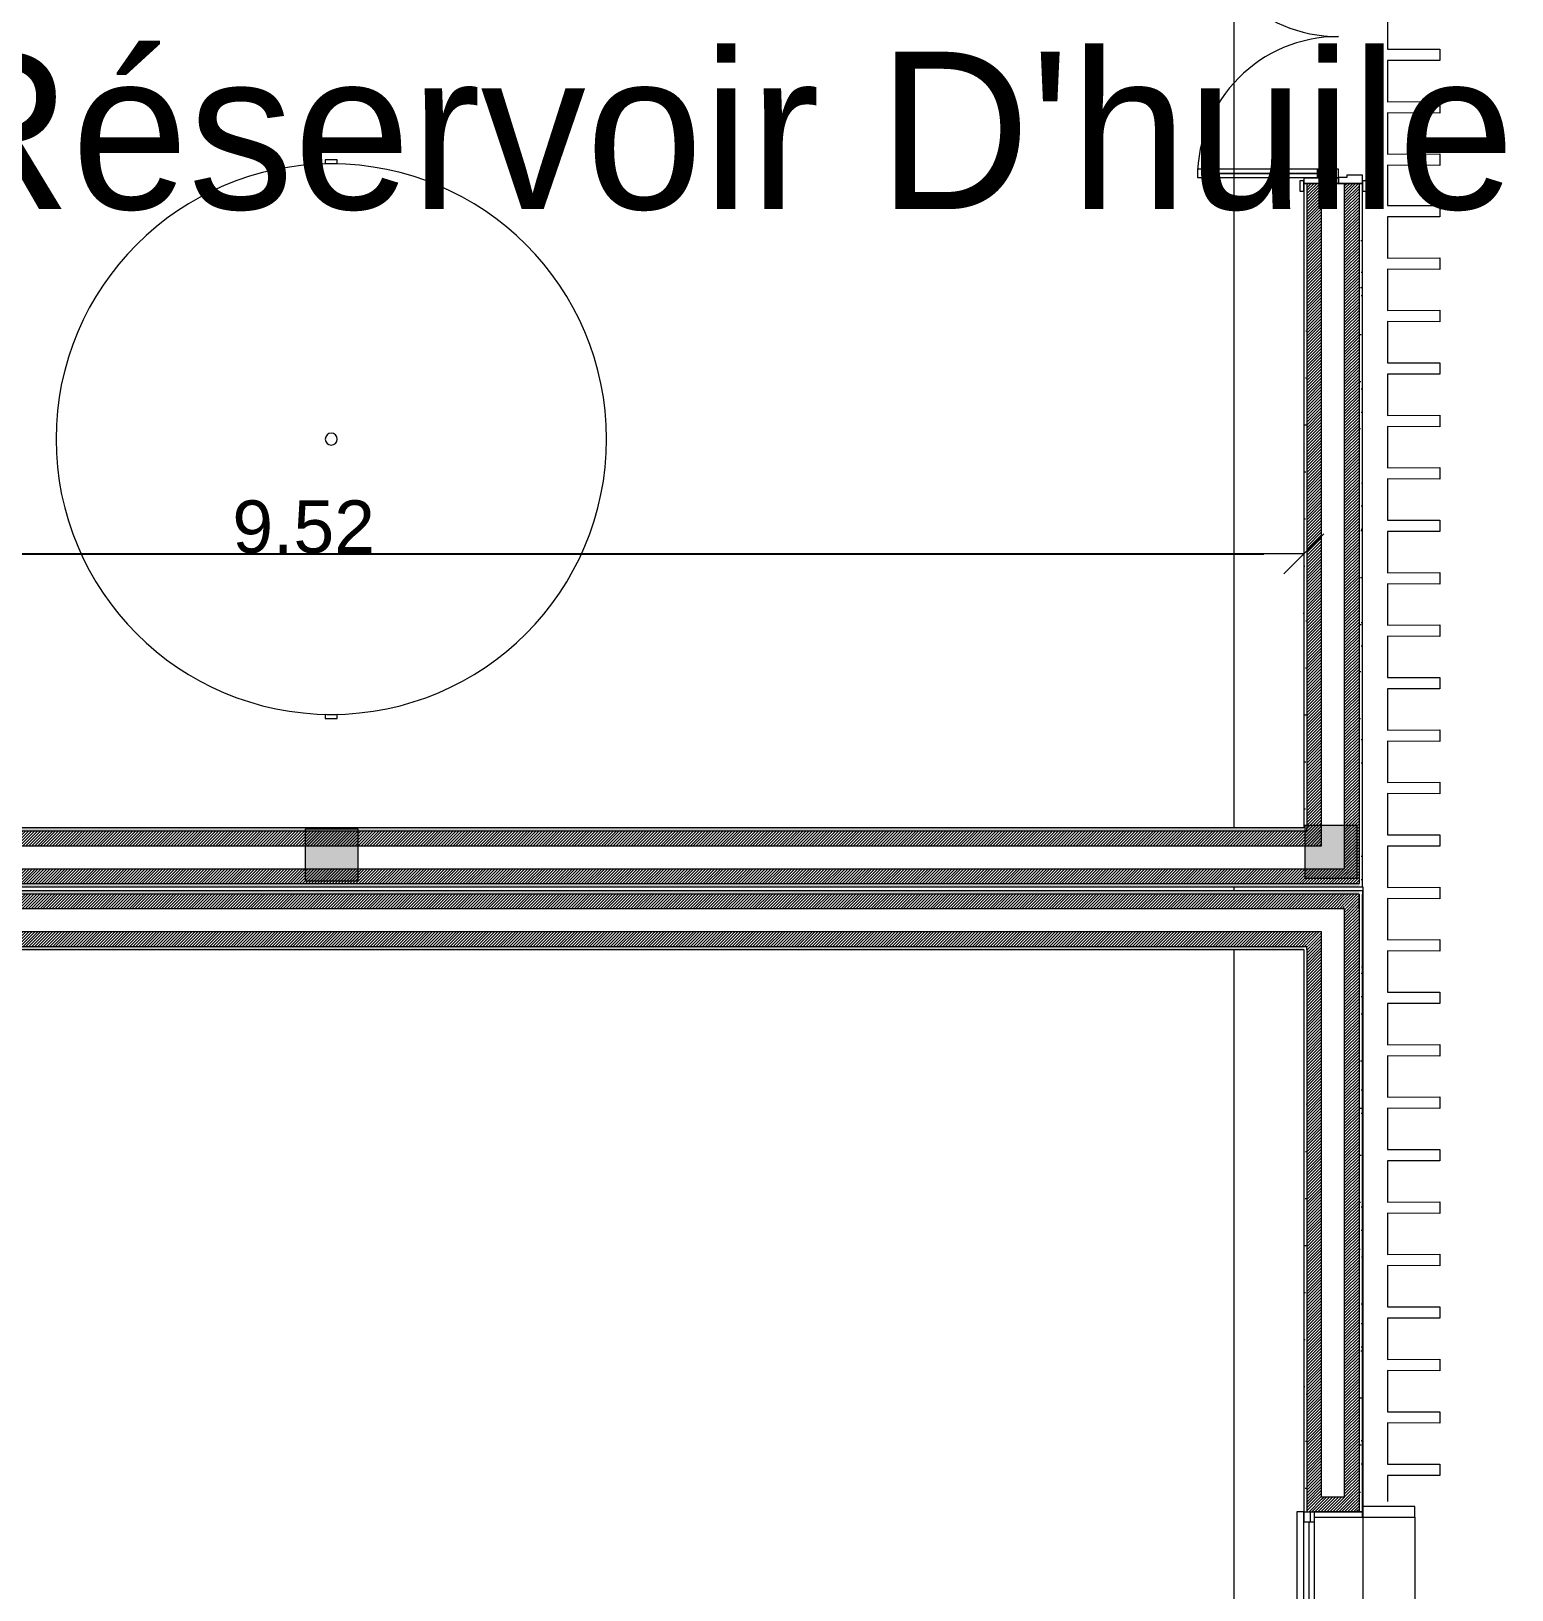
# Model space of a CAD drawing. Header units: millimetres. Extents: x -284281 to 1648660, y -821378 to -151356.
# Drawn here: x -237101 to -230042, y -234747 to -227318 of the extents above; entities that cross this region are included whole.
import ezdxf

# ---------------------------------------------------------------- set-up
doc = ezdxf.new("R2010")
doc.units = ezdxf.units.MM
doc.header["$MEASUREMENT"] = 0
doc.set_wipeout_variables(frame=1)
doc.linetypes.add('Traits', pattern=[282.222223, 141.111112, -141.111112])
doc.linetypes.add('Wipeout_Contour', pattern=[1000, 0, -1000])
doc.layers.get('Defpoints').update_dxf_attribs({"color": 250})
for name, color, linetype in [('Cotations - 1_100', 7, 'Continuous'), ('Fenêtres ARCHICAD', 7, 'Continuous'), ('Hachure', 7, 'Continuous'), ('Nouveau_0', 7, 'Continuous'), ('Nouveau_Co-Structure', 7, 'Continuous'), ('Portes ARCHICAD', 7, 'Continuous'), ('Sols_ Dalles', 7, 'Continuous')]:
    doc.layers.add(name, color=color, linetype=linetype)
doc.styles.add('STYLE_GENERE_1', font='AGENCYR.TTF')
doc.styles.add('STYLE_GENERE_2', font='arial.ttf')
doc.dimstyles.new('STYLE_GENERE__1', dxfattribs={"dimtxt": 250, "dimasz": 190, "dimexe": 0.18, "dimexo": 0.0625, "dimgap": 0, "dimtad": 1, "dimtih": 1, "dimtoh": 1, "dimlfac": 0.001, "dimzin": 0, "dimdsep": 46, "dimtxsty": 'STYLE_GENERE_2', "dimblk": 'ARROWHEAD_6', "dimblk1": 'ARROWHEAD_6', "dimblk2": 'ARROWHEAD_6', "dimcen": 0.09, "dimse1": 1, "dimse2": 1, "dimclrd": 7, "dimclre": 7, "dimclrt": 7, "dimazin": 0, "dimtfac": 1, "dimtdec": 4, "dimtmove": 0, "dimatfit": 3, "dimfxl": 1, "dimtolj": 1, "dimtzin": 0, "dimarcsym": 0})
pattern_1 = [(45, (0, 175), (-55.68466, 55.68466), [0, -52.5, 0, -78.75]), (110, (175, 175), (74.000794, 26.934086), [0, -38.5, 0, -66.5])]
pattern_2 = [(45, (0, 0), (-7.0710678, 7.0710678), [])]

# ---------------------------------------------------------------- blocks, each defined once
blk = doc.blocks.new('Mur_9_1', base_point=(195375, -231395.6))
at = {"color": 254, "linetype": 'Wipeout_Contour', "lineweight": 0, "ltscale": 907382.488024}
blk.add_wipeout([(195095, -231115.6), (195110, -231130.6), (195110, -231115.6)], dxfattribs=at)
at = {"color": 254, "linetype": 'Wipeout_Contour', "lineweight": 0, "ltscale": 908502.800327}
blk.add_wipeout([(195360, -231380.6), (195375, -231395.6), (195375, -231380.6)], dxfattribs=at)
at = {"linetype": 'Continuous', "lineweight": 5, "true_color": 0x5f5f5f}
h = blk.add_hatch(dxfattribs=at)
h.set_pattern_fill('ENDUIT_0001', color=251, style=0, pattern_type=2)
h.set_pattern_definition(pattern_1)
h.paths.add_polyline_path([(195095, -231115.6), (195110, -231130.6), (195110, -231115.6)])
h = blk.add_hatch(dxfattribs=at)
h.set_pattern_fill('ENDUIT_0001', color=251, style=0, pattern_type=2)
h.set_pattern_definition(pattern_1)
h.paths.add_polyline_path([(195360, -231380.6), (195375, -231395.6), (195375, -231380.6)])
at = {"color": 254, "linetype": 'Wipeout_Contour', "lineweight": 0, "ltscale": 908319.8593}
blk.add_wipeout([(195290, -231310.6), (195360, -231380.6), (195360, -231310.6)], dxfattribs=at)
at = {"linetype": 'Continuous', "lineweight": 5, "true_color": 0x5f5f5f}
h = blk.add_hatch(dxfattribs=at)
h.set_pattern_fill('BRIQUES_TERRE_CUITE__INT_97', color=251, style=0, pattern_type=2)
h.set_pattern_definition(pattern_2)
h.paths.add_polyline_path([(195290, -231310.6), (195360, -231380.6), (195360, -231310.6)])
at = {"color": 254, "linetype": 'Wipeout_Contour', "lineweight": 0, "ltscale": 907936.999642}
blk.add_wipeout([(195180, -231200.6), (195290, -231310.6), (195290, -231200.6)], dxfattribs=at)
at = {"color": 254, "linetype": 'Wipeout_Contour', "lineweight": 0, "ltscale": 1198553.243984387}
blk.add_wipeout([(185311, -231395.6), (195360, -231395.6), (195360, -231380.6), (185311, -231380.6)], dxfattribs=at)
at = {"linetype": 'Continuous', "lineweight": 5, "true_color": 0x5f5f5f}
h = blk.add_hatch(dxfattribs=at)
h.set_pattern_fill('ENDUIT_0001', color=251, style=0, pattern_type=2)
h.set_pattern_definition(pattern_1)
h.paths.add_polyline_path([(185311, -231395.6), (195360, -231395.6), (195360, -231380.6), (185311, -231380.6)])
at = {"color": 254, "linetype": 'Wipeout_Contour', "lineweight": 0, "ltscale": 907558.889713}
blk.add_wipeout([(195110, -231130.6), (195180, -231200.6), (195180, -231130.6)], dxfattribs=at)
at = {"linetype": 'Continuous', "lineweight": 5, "true_color": 0x5f5f5f}
h = blk.add_hatch(dxfattribs=at)
h.set_pattern_fill('BRIQUES_TERRE_CUITE__INT_97', color=251, style=0, pattern_type=2)
h.set_pattern_definition(pattern_2)
h.paths.add_polyline_path([(195110, -231130.6), (195180, -231200.6), (195180, -231130.6)])
at = {"color": 254, "linetype": 'Wipeout_Contour', "lineweight": 0, "ltscale": 1198419.177412079}
blk.add_wipeout([(185381, -231380.6), (195290, -231380.6), (195290, -231310.6), (185381, -231310.6)], dxfattribs=at)
at = {"color": 254, "linetype": 'Wipeout_Contour', "lineweight": 0, "ltscale": 908505.993697}
blk.add_wipeout([(195360, -231395.6), (195375, -231395.6), (195360, -231380.6)], dxfattribs=at)
at = {"linetype": 'Continuous', "lineweight": 5, "true_color": 0x5f5f5f}
h = blk.add_hatch(dxfattribs=at)
h.set_pattern_fill('BRIQUES_TERRE_CUITE__INT_97', color=251, style=0, pattern_type=2)
h.set_pattern_definition(pattern_2)
h.paths.add_polyline_path([(185381, -231380.6), (195290, -231380.6), (195290, -231310.6), (185381, -231310.6)])
h = blk.add_hatch(dxfattribs=at)
h.set_pattern_fill('ENDUIT_0001', color=251, style=0, pattern_type=2)
h.set_pattern_definition(pattern_1)
h.paths.add_polyline_path([(195360, -231395.6), (195375, -231395.6), (195360, -231380.6)])
at = {"color": 7, "linetype": 'Continuous', "lineweight": 5}
blk.add_line((185311, -231380.6), (185381, -231380.6), dxfattribs=at)
at = {"color": 254, "linetype": 'Wipeout_Contour', "lineweight": 0, "ltscale": 1197724.459748698}
blk.add_wipeout([(195095, -231115.6), (185576, -231115.6), (185576, -231130.6), (195095, -231130.6)], dxfattribs=at)
at = {"linetype": 'Continuous', "lineweight": 5, "true_color": 0x5f5f5f}
h = blk.add_hatch(dxfattribs=at)
h.set_pattern_fill('ENDUIT_0001', color=251, style=0, pattern_type=2)
h.set_pattern_definition(pattern_1)
h.paths.add_polyline_path([(195095, -231115.6), (185576, -231115.6), (185576, -231130.6), (195095, -231130.6)])
at = {"color": 254, "linetype": 'Wipeout_Contour', "lineweight": 0, "ltscale": 1198136.900638282}
blk.add_wipeout([(185491, -231310.6), (195180, -231310.6), (195180, -231200.6), (185491, -231200.6)], dxfattribs=at)
at = {"color": 254, "linetype": 'Wipeout_Contour', "lineweight": 0, "ltscale": 908329.596262}
blk.add_wipeout([(195290, -231380.6), (195360, -231380.6), (195290, -231310.6)], dxfattribs=at)
at = {"linetype": 'Continuous', "lineweight": 5, "true_color": 0x5f5f5f}
h = blk.add_hatch(dxfattribs=at)
h.set_pattern_fill('BRIQUES_TERRE_CUITE__INT_97', color=251, style=0, pattern_type=2)
h.set_pattern_definition(pattern_2)
h.paths.add_polyline_path([(195290, -231380.6), (195360, -231380.6), (195290, -231310.6)])
at = {"color": 7, "linetype": 'Continuous', "lineweight": 5}
for p, q in [((185381, -231310.6), (185491, -231310.6)), ((195360, -231380.6), (195360, -231310.6)), ((185381, -231380.6), (195290, -231380.6)), ((195290, -231380.6), (195360, -231380.6))]:
    blk.add_line(p, q, dxfattribs=at)
at = {"color": 7, "linetype": 'Continuous', "lineweight": 5, "flags": 128}
for points in [[(185311, -231395.6), (195375, -231395.6)], [(195375, -231395.6), (195375, -231380.6)]]:
    blk.add_lwpolyline(points, dxfattribs=at)
at = {"color": 254, "linetype": 'Wipeout_Contour', "lineweight": 0, "ltscale": 907385.683584}
blk.add_wipeout([(195095, -231130.6), (195110, -231130.6), (195095, -231115.6)], dxfattribs=at)
at = {"linetype": 'Continuous', "lineweight": 5, "true_color": 0x5f5f5f}
h = blk.add_hatch(dxfattribs=at)
h.set_pattern_fill('ENDUIT_0001', color=251, style=0, pattern_type=2)
h.set_pattern_definition(pattern_1)
h.paths.add_polyline_path([(195095, -231130.6), (195110, -231130.6), (195095, -231115.6)])
at = {"color": 254, "linetype": 'Wipeout_Contour', "lineweight": 0, "ltscale": 907951.500803}
blk.add_wipeout([(195180, -231310.6), (195290, -231310.6), (195180, -231200.6)], dxfattribs=at)
at = {"color": 7, "linetype": 'Continuous', "lineweight": 5}
for p, q in [((195290, -231310.6), (195290, -231200.6)), ((185491, -231310.6), (195180, -231310.6)), ((195180, -231310.6), (195290, -231310.6))]:
    blk.add_line(p, q, dxfattribs=at)
at = {"color": 254, "linetype": 'Wipeout_Contour', "lineweight": 0, "ltscale": 1197856.269206819}
blk.add_wipeout([(195110, -231130.6), (185561, -231130.6), (185561, -231200.6), (195110, -231200.6)], dxfattribs=at)
at = {"linetype": 'Continuous', "lineweight": 5, "true_color": 0x5f5f5f}
h = blk.add_hatch(dxfattribs=at)
h.set_pattern_fill('BRIQUES_TERRE_CUITE__INT_97', color=251, style=0, pattern_type=2)
h.set_pattern_definition(pattern_2)
h.paths.add_polyline_path([(195110, -231130.6), (185561, -231130.6), (185561, -231200.6), (195110, -231200.6)])
at = {"color": 7, "linetype": 'Continuous', "lineweight": 5}
for p, q in [((185561, -231130.6), (185576, -231130.6)), ((185491, -231200.6), (185561, -231200.6))]:
    blk.add_line(p, q, dxfattribs=at)
at = {"color": 254, "linetype": 'Wipeout_Contour', "lineweight": 0, "ltscale": 907568.633648}
blk.add_wipeout([(195110, -231200.6), (195180, -231200.6), (195110, -231130.6)], dxfattribs=at)
at = {"linetype": 'Continuous', "lineweight": 5, "true_color": 0x5f5f5f}
h = blk.add_hatch(dxfattribs=at)
h.set_pattern_fill('BRIQUES_TERRE_CUITE__INT_97', color=251, style=0, pattern_type=2)
h.set_pattern_definition(pattern_2)
h.paths.add_polyline_path([(195110, -231200.6), (195180, -231200.6), (195110, -231130.6)])
at = {"color": 7, "linetype": 'Continuous', "lineweight": 5}
for p, q in [((195110, -231130.6), (185576, -231130.6)), ((195110, -231130.6), (195110, -231115.6)), ((195180, -231200.6), (195180, -231130.6)), ((185561, -231200.6), (195110, -231200.6)), ((195110, -231200.6), (195180, -231200.6))]:
    blk.add_line(p, q, dxfattribs=at)
at = {"color": 7, "linetype": 'Continuous', "lineweight": 5, "flags": 128}
blk.add_lwpolyline([(195095, -231115.6), (185576, -231115.6)], dxfattribs=at)
blk = doc.blocks.new('Mur_11_1', base_point=(162860.7, -231415.6))
at = {"color": 254, "linetype": 'Wipeout_Contour', "lineweight": 0, "ltscale": 908595.255924}
blk.add_wipeout([(195360, -231430.6), (195375, -231430.6), (195375, -231415.6)], dxfattribs=at)
at = {"color": 254, "linetype": 'Wipeout_Contour', "lineweight": 0, "ltscale": 908690.590684}
blk.add_wipeout([(195095, -231695.6), (195110, -231695.6), (195110, -231680.6)], dxfattribs=at)
at = {"linetype": 'Continuous', "lineweight": 5, "true_color": 0x5f5f5f}
h = blk.add_hatch(dxfattribs=at)
h.set_pattern_fill('ENDUIT_0001', color=251, style=0, pattern_type=2)
h.set_pattern_definition(pattern_1)
h.paths.add_polyline_path([(195360, -231430.6), (195375, -231430.6), (195375, -231415.6)])
h = blk.add_hatch(dxfattribs=at)
h.set_pattern_fill('ENDUIT_0001', color=251, style=0, pattern_type=2)
h.set_pattern_definition(pattern_1)
h.paths.add_polyline_path([(195095, -231695.6), (195110, -231695.6), (195110, -231680.6)])
at = {"color": 254, "linetype": 'Wipeout_Contour', "lineweight": 0, "ltscale": 908649.212438}
blk.add_wipeout([(195290, -231500.6), (195360, -231500.6), (195360, -231430.6)], dxfattribs=at)
at = {"linetype": 'Continuous', "lineweight": 5, "true_color": 0x5f5f5f}
h = blk.add_hatch(dxfattribs=at)
h.set_pattern_fill('BRIQUES_TERRE_CUITE__INT_97', color=251, style=0, pattern_type=2)
h.set_pattern_definition(pattern_2)
h.paths.add_polyline_path([(195290, -231500.6), (195360, -231500.6), (195360, -231430.6)])
at = {"color": 254, "linetype": 'Wipeout_Contour', "lineweight": 0, "ltscale": 908573.998967}
blk.add_wipeout([(195360, -231415.6), (195360, -231430.6), (195375, -231415.6)], dxfattribs=at)
at = {"color": 254, "linetype": 'Wipeout_Contour', "lineweight": 0, "ltscale": 908709.70357}
blk.add_wipeout([(195180, -231610.6), (195290, -231610.6), (195290, -231500.6)], dxfattribs=at)
at = {"linetype": 'Continuous', "lineweight": 5, "true_color": 0x5f5f5f}
h = blk.add_hatch(dxfattribs=at)
h.set_pattern_fill('ENDUIT_0001', color=251, style=0, pattern_type=2)
h.set_pattern_definition(pattern_1)
h.paths.add_polyline_path([(195360, -231415.6), (195360, -231430.6), (195375, -231415.6)])
at = {"color": 254, "linetype": 'Wipeout_Contour', "lineweight": 0, "ltscale": 908713.965367}
blk.add_wipeout([(195110, -231680.6), (195180, -231680.6), (195180, -231610.6)], dxfattribs=at)
at = {"linetype": 'Continuous', "lineweight": 5, "true_color": 0x5f5f5f}
h = blk.add_hatch(dxfattribs=at)
h.set_pattern_fill('BRIQUES_TERRE_CUITE__INT_97', color=251, style=0, pattern_type=2)
h.set_pattern_definition(pattern_2)
h.paths.add_polyline_path([(195110, -231680.6), (195180, -231680.6), (195180, -231610.6)])
at = {"color": 254, "linetype": 'Wipeout_Contour', "lineweight": 0, "ltscale": 1188458.372454148}
blk.add_wipeout([(177034.7, -231430.6), (195360, -231430.6), (195360, -231415.6), (177034.7, -231415.6)], dxfattribs=at)
at = {"linetype": 'Continuous', "lineweight": 5, "true_color": 0x5f5f5f}
h = blk.add_hatch(dxfattribs=at)
h.set_pattern_fill('ENDUIT_0001', color=251, style=0, pattern_type=2)
h.set_pattern_definition(pattern_1)
h.paths.add_polyline_path([(177034.7, -231430.6), (195360, -231430.6), (195360, -231415.6), (177034.7, -231415.6)])
at = {"color": 254, "linetype": 'Wipeout_Contour', "lineweight": 0, "ltscale": 908669.334207}
blk.add_wipeout([(195095, -231695.6), (195110, -231680.6), (195095, -231680.6)], dxfattribs=at)
at = {"linetype": 'Continuous', "lineweight": 5, "true_color": 0x5f5f5f}
h = blk.add_hatch(dxfattribs=at)
h.set_pattern_fill('ENDUIT_0001', color=251, style=0, pattern_type=2)
h.set_pattern_definition(pattern_1)
h.paths.add_polyline_path([(195095, -231695.6), (195110, -231680.6), (195095, -231680.6)])
at = {"color": 254, "linetype": 'Wipeout_Contour', "lineweight": 0, "ltscale": 908550.451192}
blk.add_wipeout([(195290, -231500.6), (195360, -231430.6), (195290, -231430.6)], dxfattribs=at)
at = {"linetype": 'Continuous', "lineweight": 5, "true_color": 0x5f5f5f}
h = blk.add_hatch(dxfattribs=at)
h.set_pattern_fill('BRIQUES_TERRE_CUITE__INT_97', color=251, style=0, pattern_type=2)
h.set_pattern_definition(pattern_2)
h.paths.add_polyline_path([(195290, -231500.6), (195360, -231430.6), (195290, -231430.6)])
at = {"color": 7, "linetype": 'Continuous', "lineweight": 5}
blk.add_line((195360, -231500.6), (195360, -231430.6), dxfattribs=at)
at = {"color": 7, "linetype": 'Continuous', "lineweight": 5, "flags": 128}
blk.add_lwpolyline([(195375, -231415.6), (195375, -231430.6)], dxfattribs=at)
at = {"color": 254, "linetype": 'Wipeout_Contour', "lineweight": 0, "ltscale": 1188942.985097894}
blk.add_wipeout([(177034.7, -231680.6), (177034.7, -231695.6), (195095, -231695.6), (195095, -231680.6)], dxfattribs=at)
at = {"linetype": 'Continuous', "lineweight": 5, "true_color": 0x5f5f5f}
h = blk.add_hatch(dxfattribs=at)
h.set_pattern_fill('ENDUIT_0001', color=251, style=0, pattern_type=2)
h.set_pattern_definition(pattern_1)
h.paths.add_polyline_path([(177034.7, -231680.6), (177034.7, -231695.6), (195095, -231695.6), (195095, -231680.6)])
at = {"color": 254, "linetype": 'Wipeout_Contour', "lineweight": 0, "ltscale": 1188500.554110711}
blk.add_wipeout([(177034.7, -231500.6), (195290, -231500.6), (195290, -231430.6), (177034.7, -231430.6)], dxfattribs=at)
at = {"linetype": 'Continuous', "lineweight": 5, "true_color": 0x5f5f5f}
h = blk.add_hatch(dxfattribs=at)
h.set_pattern_fill('BRIQUES_TERRE_CUITE__INT_97', color=251, style=0, pattern_type=2)
h.set_pattern_definition(pattern_2)
h.paths.add_polyline_path([(177034.7, -231500.6), (195290, -231500.6), (195290, -231430.6), (177034.7, -231430.6)])
at = {"color": 7, "linetype": 'Continuous', "lineweight": 5}
for p, q in [((195290, -231430.6), (177034.7, -231430.6)), ((195360, -231430.6), (195290, -231430.6))]:
    blk.add_line(p, q, dxfattribs=at)
at = {"color": 7, "linetype": 'Continuous', "lineweight": 5, "flags": 128}
blk.add_lwpolyline([(195375, -231415.6), (177034.7, -231415.6)], dxfattribs=at)
at = {"color": 254, "linetype": 'Wipeout_Contour', "lineweight": 0, "ltscale": 908554.580435}
blk.add_wipeout([(195180, -231610.6), (195290, -231500.6), (195180, -231500.6)], dxfattribs=at)
at = {"color": 7, "linetype": 'Continuous', "lineweight": 5}
blk.add_line((195290, -231610.6), (195290, -231500.6), dxfattribs=at)
at = {"color": 254, "linetype": 'Wipeout_Contour', "lineweight": 0, "ltscale": 1188639.318006501}
blk.add_wipeout([(177034.7, -231610.6), (195180, -231610.6), (195180, -231500.6), (177034.7, -231500.6)], dxfattribs=at)
at = {"color": 7, "linetype": 'Continuous', "lineweight": 5}
for p, q in [((195180, -231500.6), (177034.7, -231500.6)), ((195290, -231500.6), (195180, -231500.6))]:
    blk.add_line(p, q, dxfattribs=at)
at = {"color": 254, "linetype": 'Wipeout_Contour', "lineweight": 0, "ltscale": 908615.209971}
blk.add_wipeout([(195110, -231680.6), (195180, -231610.6), (195110, -231610.6)], dxfattribs=at)
at = {"linetype": 'Continuous', "lineweight": 5, "true_color": 0x5f5f5f}
h = blk.add_hatch(dxfattribs=at)
h.set_pattern_fill('BRIQUES_TERRE_CUITE__INT_97', color=251, style=0, pattern_type=2)
h.set_pattern_definition(pattern_2)
h.paths.add_polyline_path([(195110, -231680.6), (195180, -231610.6), (195110, -231610.6)])
at = {"color": 7, "linetype": 'Continuous', "lineweight": 5}
blk.add_line((195180, -231680.6), (195180, -231610.6), dxfattribs=at)
at = {"color": 254, "linetype": 'Wipeout_Contour', "lineweight": 0, "ltscale": 1188829.760184013}
blk.add_wipeout([(177034.7, -231680.6), (195110, -231680.6), (195110, -231610.6), (177034.7, -231610.6)], dxfattribs=at)
at = {"linetype": 'Continuous', "lineweight": 5, "true_color": 0x5f5f5f}
h = blk.add_hatch(dxfattribs=at)
h.set_pattern_fill('BRIQUES_TERRE_CUITE__INT_97', color=251, style=0, pattern_type=2)
h.set_pattern_definition(pattern_2)
h.paths.add_polyline_path([(177034.7, -231680.6), (195110, -231680.6), (195110, -231610.6), (177034.7, -231610.6)])
at = {"color": 7, "linetype": 'Continuous', "lineweight": 5}
for p, q in [((195110, -231610.6), (177034.7, -231610.6)), ((195180, -231610.6), (195110, -231610.6)), ((177034.7, -231680.6), (195110, -231680.6)), ((195110, -231695.6), (195110, -231680.6))]:
    blk.add_line(p, q, dxfattribs=at)
at = {"color": 7, "linetype": 'Continuous', "lineweight": 5, "flags": 128}
blk.add_lwpolyline([(177034.7, -231695.6), (195095, -231695.6)], dxfattribs=at)
blk = doc.blocks.new('Fenêtre 25_2')
at = {"layer": 'Fenêtres ARCHICAD', "color": 7, "linetype": 'Continuous', "lineweight": 5}
for p, q in [((-775, 480), (-825, 480)), ((-825, 480), (-825, 230)), ((-775, 480), (775, 480)), ((-775, 230), (-775, 480)), ((825, 480), (775, 480)), ((775, 480), (775, 230)), ((825, 230), (825, 480)), ((-825, 230), (-775, 230)), ((-825, 230), (-800, 230)), ((-825, 230), (-800, 230)), ((-775, 230), (-800, 230)), ((-800, 230), (-800, 0)), ((-800, 215), (-800, 230)), ((-800, 215), (-800, 230)), ((-775, 0), (-775, 230)), ((800, 230), (775, 230)), ((775, 230), (775, 0)), ((775, 230), (825, 230)), ((800, 0), (800, 230)), ((800, 215), (800, 230)), ((800, 215), (800, 230)), ((800, 230), (825, 230)), ((800, 230), (825, 230)), ((-800, 145), (-800, 215)), ((-800, 145), (-800, 215)), ((-800, 145), (-800, 215)), ((-800, 145), (-800, 215)), ((800, 145), (800, 215)), ((800, 145), (800, 215)), ((800, 145), (800, 215)), ((800, 145), (800, 215)), ((-800, 35), (-800, 145)), ((-800, 35), (-800, 145)), ((-800, 35), (-800, 145)), ((-800, 35), (-800, 145)), ((800, 35), (800, 145)), ((800, 35), (800, 145)), ((800, 35), (800, 145)), ((800, 35), (800, 145)), ((-800, 0), (-800, 35)), ((-800, 0), (-800, 35)), ((-800, 0), (-775, 0)), ((-800, -35), (-800, 0)), ((-800, -35), (-800, 0)), ((775, 0), (800, 0)), ((800, 0), (800, 35)), ((800, 0), (800, 35)), ((800, -35), (800, 0)), ((800, -35), (800, 0)), ((-800, -20), (800, -20)), ((-800, -50), (-800, -35)), ((-800, -50), (-800, -35)), ((-800, -50), (-800, -83.3)), ((800, -50), (800, -35)), ((800, -50), (800, -35)), ((800, -83.3), (800, -50)), ((-800, -83.3), (800, -83.3))]:
    blk.add_line(p, q, dxfattribs=at)
at = {"layer": 'Fenêtres ARCHICAD', "color": 7, "linetype": 'Traits', "lineweight": 5}
blk.add_line((-800, -50), (800, -50), dxfattribs=at)
at = {"color": 254, "linetype": 'Wipeout_Contour', "lineweight": 0, "ltscale": 3003.33026}
blk.add_wipeout([(-750, 0), (-750, -50), (750, -50), (750, 0)], dxfattribs=at).dxf.layer = 'Fenêtres ARCHICAD'
at = {"layer": 'Fenêtres ARCHICAD', "color": 7, "linetype": 'Continuous', "lineweight": 5}
for p, q in [((-800, 0), (-750, 0)), ((-750, 0), (-750, -50)), ((-750, 0), (750, 0)), ((750, -50), (750, 0)), ((750, 0), (800, 0)), ((-750, -50), (-800, -50)), ((-750, -25), (750, -25)), ((750, -50), (-750, -50)), ((800, -50), (750, -50))]:
    blk.add_line(p, q, dxfattribs=at)
blk = doc.blocks.new('Mur_12_1', base_point=(195375, -231415.6))
at = {"color": 254, "linetype": 'Wipeout_Contour', "lineweight": 0, "ltscale": 1215980.976614385}
blk.add_wipeout([(195360, -231430.6), (195360, -234375.1), (195375, -234375.1), (195375, -231430.6)], dxfattribs=at)
at = {"color": 254, "linetype": 'Wipeout_Contour', "lineweight": 0, "ltscale": 1215705.326770625}
blk.add_wipeout([(195095, -231695.6), (195095, -234375.1), (195110, -234375.1), (195110, -231695.6)], dxfattribs=at)
at = {"linetype": 'Continuous', "lineweight": 5, "true_color": 0x5f5f5f}
h = blk.add_hatch(dxfattribs=at)
h.set_pattern_fill('ENDUIT_0001', color=251, style=0, pattern_type=2)
h.set_pattern_definition(pattern_1)
h.paths.add_polyline_path([(195360, -231430.6), (195360, -234375.1), (195375, -234375.1), (195375, -231430.6)])
h = blk.add_hatch(dxfattribs=at)
h.set_pattern_fill('ENDUIT_0001', color=251, style=0, pattern_type=2)
h.set_pattern_definition(pattern_1)
h.paths.add_polyline_path([(195095, -231695.6), (195095, -234375.1), (195110, -234375.1), (195110, -231695.6)])
at = {"color": 254, "linetype": 'Wipeout_Contour', "lineweight": 0, "ltscale": 1215924.934702766}
blk.add_wipeout([(195290, -234305.1), (195360, -234375.1), (195360, -231500.6), (195290, -231500.6)], dxfattribs=at)
at = {"linetype": 'Continuous', "lineweight": 5, "true_color": 0x5f5f5f}
h = blk.add_hatch(dxfattribs=at)
h.set_pattern_fill('BRIQUES_TERRE_CUITE__INT_97', color=251, style=0, pattern_type=2)
h.set_pattern_definition(pattern_2)
h.paths.add_polyline_path([(195290, -234305.1), (195360, -234375.1), (195360, -231500.6), (195290, -231500.6)])
at = {"color": 7, "linetype": 'Continuous', "lineweight": 5}
blk.add_line((195360, -231500.6), (195360, -231430.6), dxfattribs=at)
at = {"color": 254, "linetype": 'Wipeout_Contour', "lineweight": 0, "ltscale": 1215808.085413691}
blk.add_wipeout([(195290, -231610.6), (195180, -231610.6), (195180, -234305.1), (195290, -234305.1)], dxfattribs=at)
at = {"color": 7, "linetype": 'Continuous', "lineweight": 5}
blk.add_line((195290, -231610.6), (195290, -231500.6), dxfattribs=at)
at = {"color": 254, "linetype": 'Wipeout_Contour', "lineweight": 0, "ltscale": 1215791.524074865}
blk.add_wipeout([(195180, -231680.6), (195110, -231680.6), (195110, -234375.1), (195180, -234375.1)], dxfattribs=at)
at = {"linetype": 'Continuous', "lineweight": 5, "true_color": 0x5f5f5f}
h = blk.add_hatch(dxfattribs=at)
h.set_pattern_fill('BRIQUES_TERRE_CUITE__INT_97', color=251, style=0, pattern_type=2)
h.set_pattern_definition(pattern_2)
h.paths.add_polyline_path([(195180, -231680.6), (195110, -231680.6), (195110, -234375.1), (195180, -234375.1)])
at = {"color": 7, "linetype": 'Continuous', "lineweight": 5}
for p, q in [((195180, -231680.6), (195180, -231610.6)), ((195110, -231695.6), (195110, -231680.6)), ((195110, -231695.6), (195110, -234375.1)), ((195095, -234375.1), (195110, -234375.1))]:
    blk.add_line(p, q, dxfattribs=at)
at = {"color": 7, "linetype": 'Continuous', "lineweight": 5, "flags": 128}
blk.add_lwpolyline([(195095, -231695.6), (195095, -234375.1)], dxfattribs=at)
at = {"color": 254, "linetype": 'Wipeout_Contour', "lineweight": 0, "ltscale": 1220091.077606092}
blk.add_wipeout([(195290, -234305.1), (195180, -234305.1), (195180, -234375.1), (195360, -234375.1)], dxfattribs=at)
at = {"linetype": 'Continuous', "lineweight": 5, "true_color": 0x5f5f5f}
h = blk.add_hatch(dxfattribs=at)
h.set_pattern_fill('BRIQUES_TERRE_CUITE__INT_97', color=251, style=0, pattern_type=2)
h.set_pattern_definition(pattern_2)
h.paths.add_polyline_path([(195290, -234305.1), (195180, -234305.1), (195180, -234375.1), (195360, -234375.1)])
at = {"color": 7, "linetype": 'Continuous', "lineweight": 5}
for p, q in [((195360, -234375.1), (195360, -231500.6)), ((195290, -234305.1), (195290, -231610.6)), ((195180, -234305.1), (195180, -231680.6)), ((195290, -234305.1), (195180, -234305.1)), ((195110, -234375.1), (195145, -234375.1)), ((195145, -234375.1), (195180, -234375.1)), ((195180, -234375.1), (195290, -234375.1)), ((195180, -234375.1), (195290, -234375.1)), ((195290, -234375.1), (195360, -234375.1)), ((195290, -234375.1), (195360, -234375.1)), ((195360, -234375.1), (195375, -234375.1)), ((195375, -234350.1), (195375, -234375.1))]:
    blk.add_line(p, q, dxfattribs=at)
at = {"color": 7, "linetype": 'Continuous', "lineweight": 5, "flags": 128}
blk.add_lwpolyline([(195375, -234375.1), (195375, -231430.6)], dxfattribs=at)
at = {"layer": 'Fenêtres ARCHICAD', "color": 7, "linetype": 'Continuous', "lineweight": 5, "zscale": 1000, "rotation": 269.9999999999999}
blk.add_blockref('Fenêtre 25_2', (195145, -235175.1), dxfattribs=at)
blk = doc.blocks.new('Porte double 25_2')
at = {"layer": 'Portes ARCHICAD', "color": 7, "linetype": 'Continuous', "lineweight": 5}
for p, q in [((-672, 672), (-672, 572)), ((-632, 672), (-672, 672)), ((-632, 572), (-632, 672)), ((632, 572), (632, 672)), ((632, 672), (672, 672)), ((672, 672), (672, 572)), ((-672, 572), (-632, 572)), ((-652, 572), (-652, 100)), ((672, 572), (632, 572)), ((652, 572), (652, 100)), ((-687, 184), (-737, 184)), ((-737, 184), (-737, 165)), ((-737, 165), (-687, 165)), ((-700, 165), (-737, 165)), ((-700, 165), (-737, 165)), ((-675, 165), (-700, 165)), ((-700, 165), (-700, 0)), ((-700, 150), (-700, 165)), ((-700, 150), (-700, 165)), ((-700, 80), (-700, 150)), ((-700, 80), (-700, 150)), ((-687, 165), (-687, 184)), ((-675, 0), (-675, 165)), ((700, 165), (675, 165)), ((675, 165), (675, 0)), ((737, 184), (687, 184)), ((687, 184), (687, 165)), ((687, 165), (737, 165)), ((700, 0), (700, 165)), ((700, 150), (700, 165)), ((700, 150), (700, 165)), ((700, 165), (737, 165)), ((700, 165), (737, 165)), ((700, 80), (700, 150)), ((700, 80), (700, 150)), ((737, 165), (737, 184)), ((-700, 0), (-700, 80)), ((-700, 0), (-700, 80)), ((-632, 100), (-672, 100)), ((-672, 100), (-672, 0)), ((-632, 0), (-632, 100)), ((632, 0), (632, 100)), ((632, 100), (672, 100)), ((672, 100), (672, 0)), ((700, 0), (700, 80)), ((700, 0), (700, 80)), ((-700, 0), (-675, 0)), ((-672, 0), (-700, 0)), ((-700, 0), (-700, -115)), ((-700, -30), (-700, 0)), ((-700, -30), (-700, 0)), ((-672, -40), (-672, 0)), ((-672, 0), (-632, 0)), ((672, 0), (632, 0)), ((700, 0), (672, 0)), ((672, 0), (672, -40)), ((675, 0), (700, 0)), ((700, -115), (700, 0)), ((700, -30), (700, 0)), ((700, -30), (700, 0)), ((-700, -100), (-700, -30)), ((-700, -100), (-700, -30)), ((-660, -40), (-672, -40)), ((-660, -115), (-660, -40)), ((672, -40), (660, -40)), ((660, -40), (660, -115)), ((700, -100), (700, -30)), ((700, -100), (700, -30)), ((-687, -115), (-737, -115)), ((-737, -115), (-737, -134)), ((-700, -115), (-737, -115)), ((-700, -115), (-737, -115)), ((-737, -134), (-687, -134)), ((-700, -115), (-700, -100)), ((-700, -115), (-700, -100)), ((-700, -115), (-660, -115)), ((-687, -134), (-687, -115)), ((660, -115), (700, -115)), ((737, -115), (687, -115)), ((687, -115), (687, -134)), ((687, -134), (737, -134)), ((700, -115), (700, -100)), ((700, -115), (700, -100)), ((700, -115), (737, -115)), ((700, -115), (737, -115)), ((737, -134), (737, -115))]:
    blk.add_line(p, q, dxfattribs=at)
at = {"layer": 'Portes ARCHICAD', "color": 7, "linetype": 'Continuous', "lineweight": 5, "flags": 128}
for points in [[(-672, 572), (-672, 100), (-652, 100), (-652, 572)], [(-652, 572), (-652, 100), (-632, 100), (-632, 572)], [(652, 572), (652, 100), (632, 100), (632, 572)], [(672, 572), (672, 100), (652, 100), (652, 572)]]:
    blk.add_lwpolyline(points, close=True, dxfattribs=at)
at = {"layer": 'Portes ARCHICAD', "color": 7, "linetype": 'Continuous', "lineweight": 5}
for centre, start, end in [((-672, 0), 0, 90), ((672, 0), 90, 180)]:
    blk.add_arc(centre, 672, start, end, dxfattribs=at)
blk = doc.blocks.new('Mur_27_1', base_point=(195375, -223895.6))
at = {"color": 254, "linetype": 'Wipeout_Contour', "lineweight": 0, "ltscale": 1205140.404946146}
blk.add_wipeout([(195095, -231115.6), (195110, -231115.6), (195110, -228043.3), (195095, -228043.3)], dxfattribs=at)
at = {"color": 254, "linetype": 'Wipeout_Contour', "lineweight": 0, "ltscale": 1206231.965006511}
blk.add_wipeout([(195360, -228043.3), (195360, -231380.6), (195375, -231380.6), (195375, -228043.3)], dxfattribs=at)
at = {"linetype": 'Continuous', "lineweight": 5, "true_color": 0x5f5f5f}
h = blk.add_hatch(dxfattribs=at)
h.set_pattern_fill('ENDUIT_0001', color=251, style=0, pattern_type=2)
h.set_pattern_definition(pattern_1)
h.paths.add_polyline_path([(195095, -231115.6), (195110, -231115.6), (195110, -228043.3), (195095, -228043.3)])
h = blk.add_hatch(dxfattribs=at)
h.set_pattern_fill('ENDUIT_0001', color=251, style=0, pattern_type=2)
h.set_pattern_definition(pattern_1)
h.paths.add_polyline_path([(195360, -228043.3), (195360, -231380.6), (195375, -231380.6), (195375, -228043.3)])
at = {"color": 254, "linetype": 'Wipeout_Contour', "lineweight": 0, "ltscale": 1206014.866501617}
blk.add_wipeout([(195290, -228043.3), (195290, -231310.6), (195360, -231310.6), (195360, -228043.3)], dxfattribs=at)
at = {"linetype": 'Continuous', "lineweight": 5, "true_color": 0x5f5f5f}
h = blk.add_hatch(dxfattribs=at)
h.set_pattern_fill('BRIQUES_TERRE_CUITE__INT_97', color=251, style=0, pattern_type=2)
h.set_pattern_definition(pattern_2)
h.paths.add_polyline_path([(195290, -228043.3), (195290, -231310.6), (195360, -231310.6), (195360, -228043.3)])
at = {"color": 7, "linetype": 'Continuous', "lineweight": 5}
for p, q in [((195360, -231310.6), (195360, -228043.3)), ((195375, -228043.3), (195360, -228043.3)), ((195375, -228043.3), (195375, -228080.3)), ((195360, -231380.6), (195360, -231310.6))]:
    blk.add_line(p, q, dxfattribs=at)
at = {"color": 7, "linetype": 'Continuous', "lineweight": 5, "flags": 128}
blk.add_lwpolyline([(195375, -231380.6), (195375, -228043.3)], dxfattribs=at)
at = {"color": 254, "linetype": 'Wipeout_Contour', "lineweight": 0, "ltscale": 1205613.575962717}
blk.add_wipeout([(195180, -228043.3), (195180, -231200.6), (195290, -231200.6), (195290, -228043.3)], dxfattribs=at)
at = {"color": 7, "linetype": 'Continuous', "lineweight": 5}
for p, q in [((195290, -228043.3), (195260, -228043.3)), ((195290, -231200.6), (195290, -228043.3)), ((195360, -228043.3), (195290, -228043.3)), ((195290, -231310.6), (195290, -231200.6))]:
    blk.add_line(p, q, dxfattribs=at)
at = {"color": 254, "linetype": 'Wipeout_Contour', "lineweight": 0, "ltscale": 1205273.426956547}
blk.add_wipeout([(195110, -228043.3), (195110, -231130.6), (195180, -231130.6), (195180, -228043.3)], dxfattribs=at)
at = {"linetype": 'Continuous', "lineweight": 5, "true_color": 0x5f5f5f}
h = blk.add_hatch(dxfattribs=at)
h.set_pattern_fill('BRIQUES_TERRE_CUITE__INT_97', color=251, style=0, pattern_type=2)
h.set_pattern_definition(pattern_2)
h.paths.add_polyline_path([(195110, -228043.3), (195110, -231130.6), (195180, -231130.6), (195180, -228043.3)])
at = {"color": 7, "linetype": 'Continuous', "lineweight": 5}
for p, q in [((195095, -228043.3), (195095, -228080.3)), ((195110, -228043.3), (195095, -228043.3)), ((195110, -228043.3), (195110, -231115.6)), ((195180, -228043.3), (195110, -228043.3)), ((195180, -231130.6), (195180, -228043.3)), ((195260, -228043.3), (195180, -228043.3)), ((195110, -231130.6), (195110, -231115.6)), ((195180, -231200.6), (195180, -231130.6))]:
    blk.add_line(p, q, dxfattribs=at)
at = {"color": 7, "linetype": 'Continuous', "lineweight": 5, "flags": 128}
blk.add_lwpolyline([(195095, -228043.3), (195095, -231115.6)], dxfattribs=at)
at = {"layer": 'Portes ARCHICAD', "color": 7, "linetype": 'Continuous', "lineweight": 5, "zscale": 1000, "rotation": 90}
blk.add_blockref('Porte double 25_2', (195260, -227343.3), dxfattribs=at)
blk = doc.blocks.new('Tôle profilée 25_14')
at = {"color": 7, "linetype": 'Continuous', "lineweight": 5}
for p, q in [((0, 6245.1), (0, 6176.5)), ((-250, 6177.5), (-250, 6150)), ((0, 6176.5), (-250, 6177.5)), ((-250, 6150), (-250, 6122.5)), ((-250, 6122.5), (0, 6123.5)), ((0, 6123.5), (0, 5926.5)), ((-250, 5927.5), (-250, 5900)), ((0, 5926.5), (-250, 5927.5)), ((-250, 5900), (-250, 5872.5)), ((-250, 5872.5), (0, 5873.5)), ((0, 5873.5), (0, 5676.5)), ((-250, 5677.5), (-250, 5650)), ((0, 5676.5), (-250, 5677.5)), ((-250, 5650), (-250, 5622.5)), ((-250, 5622.5), (0, 5623.5)), ((0, 5623.5), (0, 5426.5)), ((-250, 5427.5), (-250, 5400)), ((0, 5426.5), (-250, 5427.5)), ((-250, 5400), (-250, 5372.5)), ((-250, 5372.5), (0, 5373.5)), ((0, 5373.5), (0, 5176.5)), ((-250, 5177.5), (-250, 5150)), ((0, 5176.5), (-250, 5177.5)), ((-250, 5150), (-250, 5122.5)), ((-250, 5122.5), (0, 5123.5)), ((0, 5123.5), (0, 4926.5)), ((-250, 4927.5), (-250, 4900)), ((0, 4926.5), (-250, 4927.5)), ((-250, 4900), (-250, 4872.5)), ((-250, 4872.5), (0, 4873.5)), ((0, 4873.5), (0, 4676.5)), ((-250, 4677.5), (-250, 4650)), ((0, 4676.5), (-250, 4677.5)), ((-250, 4650), (-250, 4622.5)), ((-250, 4622.5), (0, 4623.5)), ((0, 4623.5), (0, 4426.5)), ((-250, 4427.5), (-250, 4400)), ((0, 4426.5), (-250, 4427.5)), ((-250, 4400), (-250, 4372.5)), ((-250, 4372.5), (0, 4373.5)), ((0, 4373.5), (0, 4176.5)), ((-250, 4177.5), (-250, 4150)), ((0, 4176.5), (-250, 4177.5)), ((-250, 4150), (-250, 4122.5)), ((-250, 4122.5), (0, 4123.5)), ((0, 4123.5), (0, 3926.5)), ((-250, 3927.5), (-250, 3900)), ((0, 3926.5), (-250, 3927.5)), ((-250, 3900), (-250, 3872.5)), ((-250, 3872.5), (0, 3873.5)), ((0, 3873.5), (0, 3676.5)), ((-250, 3677.5), (-250, 3650)), ((0, 3676.5), (-250, 3677.5)), ((-250, 3650), (-250, 3622.5)), ((-250, 3622.5), (0, 3623.5)), ((0, 3623.5), (0, 3426.5)), ((-250, 3427.5), (-250, 3400)), ((0, 3426.5), (-250, 3427.5)), ((-250, 3400), (-250, 3372.5)), ((-250, 3372.5), (0, 3373.5)), ((0, 3373.5), (0, 3176.5)), ((-250, 3177.5), (-250, 3150)), ((0, 3176.5), (-250, 3177.5)), ((-250, 3150), (-250, 3122.5)), ((-250, 3122.5), (0, 3123.5)), ((0, 3123.5), (0, 2926.5)), ((-250, 2927.5), (-250, 2900)), ((0, 2926.5), (-250, 2927.5)), ((-250, 2900), (-250, 2872.5)), ((-250, 2872.5), (0, 2873.5)), ((0, 2873.5), (0, 2676.5)), ((-250, 2677.5), (-250, 2650)), ((0, 2676.5), (-250, 2677.5)), ((-250, 2650), (-250, 2622.5)), ((-250, 2622.5), (0, 2623.5)), ((0, 2623.5), (0, 2426.5)), ((-250, 2427.5), (-250, 2400)), ((0, 2426.5), (-250, 2427.5)), ((-250, 2400), (-250, 2372.5)), ((-250, 2372.5), (0, 2373.5)), ((0, 2373.5), (0, 2176.5)), ((-250, 2177.5), (-250, 2150)), ((0, 2176.5), (-250, 2177.5)), ((-250, 2150), (-250, 2122.5)), ((-250, 2122.5), (0, 2123.5)), ((0, 2123.5), (0, 1926.5)), ((-250, 1927.5), (-250, 1900)), ((0, 1926.5), (-250, 1927.5)), ((-250, 1900), (-250, 1872.5)), ((-250, 1872.5), (0, 1873.5)), ((0, 1873.5), (0, 1676.5)), ((-250, 1677.5), (-250, 1650)), ((0, 1676.5), (-250, 1677.5)), ((-250, 1650), (-250, 1622.5)), ((-250, 1622.5), (0, 1623.5)), ((0, 1623.5), (0, 1426.5)), ((-250, 1427.5), (-250, 1400)), ((0, 1426.5), (-250, 1427.5)), ((-250, 1400), (-250, 1372.5)), ((-250, 1372.5), (0, 1373.5)), ((0, 1373.5), (0, 1176.5)), ((-250, 1177.5), (-250, 1150)), ((0, 1176.5), (-250, 1177.5)), ((-250, 1150), (-250, 1122.5)), ((-250, 1122.5), (0, 1123.5)), ((0, 1123.5), (0, 926.5)), ((-250, 927.5), (-250, 900)), ((0, 926.5), (-250, 927.5)), ((-250, 900), (-250, 872.5)), ((-250, 872.5), (0, 873.5)), ((0, 873.5), (0, 676.5)), ((-250, 677.5), (-250, 650)), ((0, 676.5), (-250, 677.5)), ((-250, 650), (-250, 622.5)), ((-250, 622.5), (0, 623.5)), ((0, 623.5), (0, 426.5)), ((-250, 427.5), (-250, 400)), ((0, 426.5), (-250, 427.5)), ((-250, 400), (-250, 372.5)), ((-250, 372.5), (0, 373.5)), ((0, 373.5), (0, 176.5)), ((-250, 177.5), (-250, 150)), ((0, 176.5), (-250, 177.5)), ((-250, 150), (-250, 122.5)), ((-250, 122.5), (0, 123.5)), ((0, 123.5), (0, 0))]:
    blk.add_line(p, q, dxfattribs=at)
blk = doc.blocks.new('Tôle profilée 25_41')
at = {"color": 7, "linetype": 'Continuous', "lineweight": 5}
for p, q in [((-250, 1427.5), (-250, 1400)), ((0, 1426.5), (-250, 1427.5)), ((0, 1474), (0, 1426.5)), ((-250, 1400), (-250, 1372.5)), ((-250, 1372.5), (0, 1373.5)), ((0, 1373.5), (0, 1176.5)), ((-250, 1177.5), (-250, 1150)), ((0, 1176.5), (-250, 1177.5)), ((-250, 1150), (-250, 1122.5)), ((-250, 1122.5), (0, 1123.5)), ((0, 1123.5), (0, 926.5)), ((-250, 927.5), (-250, 900)), ((0, 926.5), (-250, 927.5)), ((-250, 900), (-250, 872.5)), ((-250, 872.5), (0, 873.5)), ((0, 873.5), (0, 676.5)), ((-250, 677.5), (-250, 650)), ((0, 676.5), (-250, 677.5)), ((-250, 650), (-250, 622.5)), ((-250, 622.5), (0, 623.5)), ((0, 623.5), (0, 426.5)), ((-250, 427.5), (-250, 400)), ((0, 426.5), (-250, 427.5)), ((-250, 400), (-250, 372.5)), ((-250, 372.5), (0, 373.5)), ((0, 373.5), (0, 176.5)), ((-250, 177.5), (-250, 150)), ((0, 176.5), (-250, 177.5)), ((-250, 150), (-250, 122.5)), ((-250, 122.5), (0, 123.5)), ((0, 123.5), (0, 0))]:
    blk.add_line(p, q, dxfattribs=at)
blk = doc.blocks.new('Réservoir de stockage vertical 25')
at = {"color": 7, "linetype": 'Continuous', "lineweight": 5}
for p, q in [((-1312, 28.5), (-1332, 28.5)), ((-1332, 28.5), (-1332, -28.5)), ((-1312, 28.5), (-1332, 28.5)), ((-1332, 28.5), (-1332, -28.5)), ((-1311.6, 28.5), (-1312, 28.5)), ((-1311.6, 28.5), (-1312, 28.5)), ((1311.6, 28.5), (1312, 28.5)), ((1311.6, 28.5), (1312, 28.5)), ((1332, 28.5), (1312, 28.5)), ((1332, 28.5), (1312, 28.5)), ((1332, -28.5), (1332, 28.5)), ((1332, -28.5), (1332, 28.5)), ((-1332, -28.5), (-1312, -28.5)), ((-1332, -28.5), (-1312, -28.5)), ((-1311.6, -28.5), (-1312, -28.5)), ((-1311.6, -28.5), (-1312, -28.5)), ((1311.6, -28.5), (1312, -28.5)), ((1311.6, -28.5), (1312, -28.5)), ((1312, -28.5), (1332, -28.5)), ((1312, -28.5), (1332, -28.5))]:
    blk.add_line(p, q, dxfattribs=at)
at = {"color": 7, "linetype": 'Continuous', "lineweight": 5, "flags": 128}
for points in [[(1312, 0, 1), (-1312, 0, 1)], [(0, -28.5, 1), (0, 28.5, 1)]]:
    blk.add_lwpolyline(points, format="xyb", close=True, dxfattribs=at)
at = {"color": 7, "linetype": 'Continuous', "lineweight": 5}
for start, end in [(178.75525, 180), (178.75525, 180), (180, 181.24475), (180, 181.24475), (0, 1.24475), (0, 1.24475), (358.75525, 0), (358.75525, 0)]:
    blk.add_arc((0, 0), 1312, start, end, dxfattribs=at)
blk = doc.blocks.new('ARROWHEAD_6')
at = {"color": 0, "linetype": 'Continuous', "lineweight": 0}
for p, q in [((-0.5, -0.5), (0.5, 0.5)), ((0, 0), (-1, 0))]:
    blk.add_line(p, q, dxfattribs=at)
blk = doc.blocks.new('*D1236')
at = {"layer": 'Cotations - 1_100', "color": 7, "linetype": 'Continuous', "lineweight": -2, "transparency": 16777216}
blk.add_line((-262798.7, -234974.4), (-231224.3, -234974.4), dxfattribs=at)
at = {"layer": 'Defpoints', "color": 0, "linetype": 'Continuous', "transparency": 16777216}
for p in [(-262988.7, -231695.6), (-231034.3, -231695.6), (-231034.3, -234974.4)]:
    blk.add_point(p, dxfattribs=at)
at = {"layer": 'Cotations - 1_100', "color": 7, "linetype": 'Continuous', "lineweight": -2, "transparency": 16777216, "xscale": 190, "yscale": 190, "zscale": 190, "rotation": 180}
blk.add_blockref('ARROWHEAD_6', (-262988.7, -234974.4), dxfattribs=at)
at = {"layer": 'Cotations - 1_100', "color": 7, "linetype": 'Continuous', "lineweight": -2, "transparency": 16777216, "xscale": 190, "yscale": 190, "zscale": 190}
blk.add_blockref('ARROWHEAD_6', (-231034.3, -234974.4), dxfattribs=at)
at = {"layer": 'Cotations - 1_100', "color": 7, "linetype": 'Continuous', "lineweight": 5, "transparency": 16777216, "insert": (-247018.9, -234846.6), "char_height": 250, "attachment_point": 5, "style": 'STYLE_GENERE_2'}
blk.add_mtext('\\A1;31.95', dxfattribs=at)
blk = doc.blocks.new('*D1239')
at = {"layer": 'Cotations - 1_100', "color": 7, "linetype": 'Continuous', "lineweight": -2, "transparency": 16777216}
blk.add_line((-240363.3, -229808.7), (-231224.3, -229808.7), dxfattribs=at)
at = {"layer": 'Defpoints', "color": 0, "linetype": 'Continuous', "transparency": 16777216}
for p in [(-231034.3, -229808.7), (-240553.3, -231115.6), (-231034.3, -231115.6)]:
    blk.add_point(p, dxfattribs=at)
at = {"layer": 'Cotations - 1_100', "color": 7, "linetype": 'Continuous', "lineweight": -2, "transparency": 16777216, "xscale": 190, "yscale": 190, "zscale": 190, "rotation": 180}
blk.add_blockref('ARROWHEAD_6', (-240553.3, -229808.7), dxfattribs=at)
at = {"layer": 'Cotations - 1_100', "color": 7, "linetype": 'Continuous', "lineweight": -2, "transparency": 16777216, "xscale": 190, "yscale": 190, "zscale": 190}
blk.add_blockref('ARROWHEAD_6', (-231034.3, -229808.7), dxfattribs=at)
at = {"layer": 'Cotations - 1_100', "color": 7, "linetype": 'Continuous', "lineweight": 5, "transparency": 16777216, "insert": (-235801.7, -229681), "char_height": 250, "attachment_point": 5, "style": 'STYLE_GENERE_2'}
blk.add_mtext('\\A1;9.52', dxfattribs=at)

msp = doc.modelspace()

# ---------------------------------------------------------------- linework, layer by layer
at = {"layer": 'Sols_ Dalles', "color": 250, "linetype": 'Continuous', "lineweight": 5, "true_color": 0x1f1f1f}
msp.add_lwpolyline([(-207516.38387, -253304.45116), (-207516.38387, -188319.45234), (-234766.38387, -188319.45234), (-234766.38387, -200289.45116), (-234766.38387, -205804.45116), (-231367.37547, -205804.45116), (-231367.37547, -216804.45116), (-241166.38387, -216804.45116), (-241166.38387, -223804.45116), (-231367.37547, -223804.45116), (-231367.37547, -258558.86328)], dxfattribs=at)

# ---------------------------------------------------------------- block references
at = {"color": 7, "linetype": 'Continuous', "lineweight": 5, "xscale": -1, "zscale": 1000}
msp.add_blockref('Tôle profilée 25_41', (-230635.28973, -228080.31307), dxfattribs=at)
at = {"color": 7, "linetype": 'Continuous', "lineweight": 5, "zscale": 1000, "rotation": 90}
msp.add_blockref('Réservoir de stockage vertical 25', (-235669.83302, -229262.14587), dxfattribs=at)

# ---------------------------------------------------------------- next in the draw order: block references
at = {"color": 7, "lineweight": 5}
msp.add_blockref('Mur_9_1', (-230754.28973, -231395.57011), dxfattribs=at)

# ---------------------------------------------------------------- next in the draw order: block references
msp.add_blockref('Mur_11_1', (-263268.65028, -231415.57011), dxfattribs=at)

# ---------------------------------------------------------------- next in the draw order: hatches: boundary and pattern name
at = {"layer": 'Nouveau_Co-Structure', "linetype": 'Continuous', "lineweight": 5}
msp.add_hatch(color=1, dxfattribs=at).paths.add_polyline_path([(-235792.67405, -231369.19101), (-235542.67405, -231369.19101), (-235542.67405, -231119.19101), (-235792.67405, -231119.19101)])

# ---------------------------------------------------------------- next in the draw order: linework, layer by layer
at = {"layer": 'Nouveau_Co-Structure', "color": 7, "linetype": 'Continuous', "lineweight": 5}
msp.add_lwpolyline([(-235792.67405, -231369.19101), (-235792.67405, -231119.19101), (-235542.67405, -231119.19101), (-235542.67405, -231369.19101)], close=True, dxfattribs=at)

# ---------------------------------------------------------------- next in the draw order: block references
at = {"color": 7, "lineweight": 5}
for name, p in [('Mur_27_1', (-230754.28973, -223895.57011)), ('Mur_12_1', (-230754.28973, -231415.57011))]:
    msp.add_blockref(name, p, dxfattribs=at)

# ---------------------------------------------------------------- next in the draw order: hatches: boundary and pattern name
at = {"layer": 'Nouveau_Co-Structure', "linetype": 'Continuous', "lineweight": 5}
msp.add_hatch(color=1, dxfattribs=at).paths.add_polyline_path([(-231029.41319, -231354.19696), (-230779.41319, -231354.19696), (-230779.41319, -231104.19696), (-231029.41319, -231104.19696)])

# ---------------------------------------------------------------- next in the draw order: linework, layer by layer
at = {"layer": 'Nouveau_0', "color": 7, "linetype": 'Continuous', "lineweight": 5}
msp.add_lwpolyline([(-230753.29814, -231395.57011), (-230753.29814, -259395.57011), (-263253.29814, -259395.57011), (-263253.29814, -231395.57011)], close=True, dxfattribs=at)
at = {"layer": 'Nouveau_Co-Structure', "color": 7, "linetype": 'Continuous', "lineweight": 5}
msp.add_lwpolyline([(-231029.41319, -231354.19696), (-230779.41319, -231354.19696), (-230779.41319, -231104.19696), (-231029.41319, -231104.19696)], close=True, dxfattribs=at)

# ---------------------------------------------------------------- next in the draw order: block references
at = {"color": 7, "linetype": 'Continuous', "lineweight": 5, "xscale": -1, "zscale": 1000}
msp.add_blockref('Tôle profilée 25_14', (-230635.28973, -234325.45781), dxfattribs=at)

# ---------------------------------------------------------------- next in the draw order: texts
at = {"layer": 'Hachure', "color": 250, "linetype": 'Continuous', "lineweight": 5, "true_color": 0x1f1f1f, "insert": (-235363.71845, -227795.80354), "char_height": 750, "attachment_point": 5, "style": 'STYLE_GENERE_1'}
msp.add_mtext("\\A1;{\\pqc;\\fAgency FB|b0|i0|c0|p34;Grand Réservoir D'huile}", dxfattribs=at)

# ---------------------------------------------------------------- next in the draw order: dimensions: what is measured, and where the dimension line sits
at = {"layer": 'Cotations - 1_100', "color": 7, "linetype": 'Continuous', "lineweight": 5}
for base, p1, p2, picture, middle in [((-231034.28973, -229808.65602), (-240553.29814, -231115.57011), (-231034.28973, -231115.57011), '*D1239', (-235801.66017, -229808.65602)), ((-231034.28973, -234974.35803), (-262988.65028, -231695.57011), (-231034.28973, -231695.57011), '*D1236', (-247018.89754, -234974.35803))]:
    dim = msp.add_linear_dim(base=base, p1=p1, p2=p2, dimstyle='STYLE_GENERE__1', dxfattribs=at)
    dim.commit()
    dim.dimension.update_dxf_attribs({"geometry": picture, "text_midpoint": middle, "dimtype": 160})

doc.saveas('drawing.dxf')
